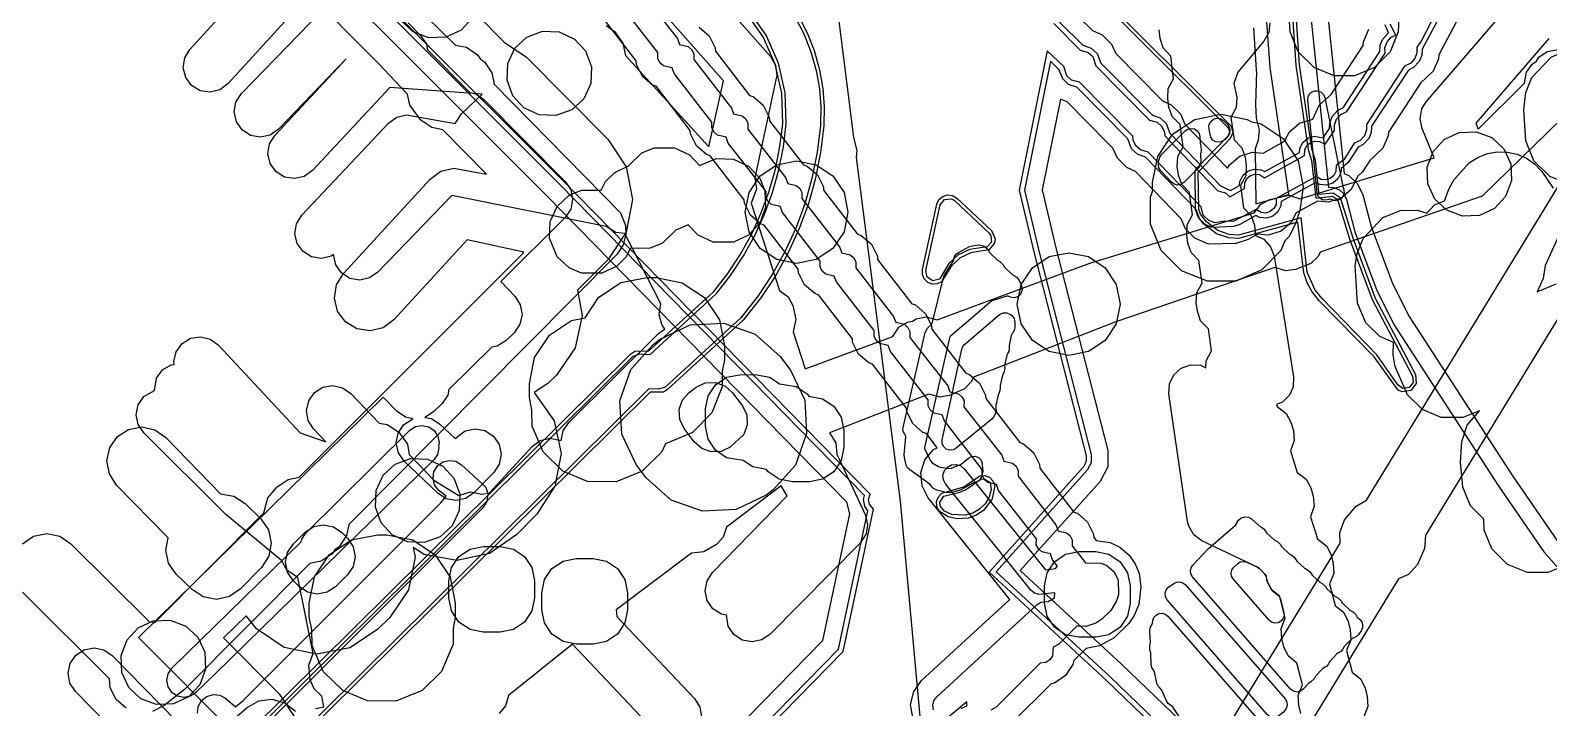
# Model space of a CAD drawing. Header units: metres. Extents: x -2677 to -840, y 169 to 1487.
# Drawn here: x -1812.1 to -1723.5, y 1175.4 to 1214.9 of the extents above; entities that cross this region are included whole.
import ezdxf

# ---------------------------------------------------------------- set-up
doc = ezdxf.new("R2010")
doc.units = ezdxf.units.M
for name, color, linetype in [('AI_GREENING_ALLOWED_ZONE', 4, 'Continuous'), ('AI_GREENING_EXCLUSIONS', 1, 'Continuous'), ('AI_GREENING_LAWN', 82, 'Continuous')]:
    doc.layers.add(name, color=color, linetype=linetype)

msp = doc.modelspace()

# ---------------------------------------------------------------- linework, layer by layer
at = {"layer": 'AI_GREENING_ALLOWED_ZONE'}
msp.add_lwpolyline([(-1741.661, 1183.772), (-1741.492, 1183.878), (-1741.295, 1183.909), (-1741.102, 1183.861), (-1740.496, 1183.574), (-1740.347, 1183.466), (-1740.088, 1183.194), (-1739.994, 1183.053), (-1739.952, 1182.888), (-1739.949, 1182.842), (-1739.925, 1182.754), (-1739.716, 1182.317), (-1739.65, 1182.233), (-1739.314, 1181.957), (-1739.209, 1181.839), (-1739.147, 1181.695), (-1738.95, 1180.925), (-1738.938, 1180.735), (-1738.999, 1180.555), (-1739.122, 1180.41), (-1739.29, 1180.322), (-1739.479, 1180.303), (-1739.661, 1180.355), (-1739.811, 1180.472), (-1741.906, 1182.879), (-1742.001, 1183.043), (-1742.028, 1183.23), (-1741.983, 1183.415), (-1741.874, 1183.569), (-1741.661, 1183.772)], close=True, dxfattribs=at)
at = {"layer": 'AI_GREENING_EXCLUSIONS'}
for points in [[(-1707.729, 1244.395), (-1727.422, 1251.944), (-1731.099, 1248.45), (-1732.128, 1247.313), (-1732.929, 1246.106), (-1733.541, 1244.793), (-1733.973, 1243.322), (-1734.606, 1240.363), (-1734.756, 1239.236), (-1735.002, 1238.509), (-1736.757, 1230.308), (-1737.068, 1228.512), (-1737.233, 1226.739), (-1737.259, 1224.959), (-1737.142, 1223.14), (-1735.422, 1206.555), (-1735.157, 1206.442), (-1734.641, 1205.951), (-1734.33, 1205.309), (-1733.846, 1203.467), (-1732.613, 1200.141), (-1731.645, 1198.204), (-1725.602, 1188.899), (-1722.981, 1185.086)], [(-1786.57, 1156.239), (-1764.659, 1178.64), (-1762.892, 1186.958), (-1763.127, 1187.244), (-1763.179, 1187.512), (-1763.085, 1187.837), (-1781.037, 1206.169), (-1802.113, 1227.264), (-1803.558, 1225.88), (-1803.826, 1225.825), (-1804.094, 1225.877), (-1804.322, 1226.028), (-1804.475, 1226.254), (-1804.529, 1226.522), (-1804.477, 1226.79), (-1803.102, 1228.254), (-1814.254, 1239.42)], [(-1786.705, 1156.53), (-1764.935, 1178.788), (-1763.223, 1186.854), (-1763.405, 1187.131), (-1763.479, 1187.514), (-1763.429, 1187.758), (-1781.25, 1205.958), (-1802.112, 1226.838), (-1803.119, 1225.821), (-1803.442, 1225.603), (-1803.824, 1225.525), (-1804.208, 1225.599), (-1804.533, 1225.814), (-1804.751, 1226.138), (-1804.829, 1226.52), (-1804.755, 1226.903), (-1804.54, 1227.229), (-1803.525, 1228.253), (-1813.943, 1238.684)], [(-1767.753, 1238.063), (-1764.062, 1208.657), (-1763.879, 1207.902), (-1763.908, 1207.497), (-1761.349, 1187.428), (-1760.162, 1174.416)], [(-1787.223, 1157.429), (-1765.853, 1179.279), (-1764.286, 1186.685), (-1764.45, 1187.369), (-1781.962, 1205.255), (-1802.109, 1225.42), (-1802.408, 1225.118), (-1803.055, 1224.681), (-1803.82, 1224.525), (-1804.586, 1224.674), (-1805.237, 1225.104), (-1805.673, 1225.751), (-1805.829, 1226.515), (-1805.681, 1227.281), (-1805.25, 1227.932), (-1804.936, 1228.25), (-1812.937, 1236.261)], [(-1812.562, 1184.939), (-1811.914, 1185.373), (-1811.149, 1185.526), (-1810.383, 1185.374), (-1809.734, 1184.941), (-1805.174, 1180.39), (-1804.836, 1180.342), (-1798.474, 1186.746), (-1798.234, 1187.624), (-1797.708, 1188.25), (-1797.062, 1188.685), (-1796.418, 1188.816), (-1783.346, 1201.907), (-1783.305, 1201.968), (-1786.603, 1202.675), (-1790.886, 1198.009), (-1791.515, 1197.548), (-1792.273, 1197.363), (-1793.045, 1197.482), (-1793.711, 1197.888), (-1794.172, 1198.518), (-1794.357, 1199.276), (-1794.238, 1200.047), (-1793.833, 1200.714), (-1788.777, 1206.222), (-1788.147, 1206.683), (-1787.389, 1206.868), (-1785.478, 1206.525), (-1788.033, 1209.108), (-1788.674, 1209.24), (-1789.32, 1209.677), (-1789.958, 1210.538), (-1790.083, 1211.183), (-1791.806, 1212.996), (-1804.905, 1226.176)], [(-1739.059, 1224.914), (-1738.255, 1212.869), (-1737.526, 1207.965), (-1737.328, 1207.311), (-1737.086, 1205.123), (-1736.117, 1205.223), (-1735.824, 1205.03), (-1735.121, 1202.739), (-1733.793, 1199.199), (-1731.449, 1194.722), (-1731.41, 1194.354), (-1731.635, 1194.061), (-1732.001, 1194.002), (-1732.306, 1194.21), (-1733.523, 1195.971), (-1736.717, 1199.248), (-1736.717, 1199.248), (-1737.113, 1199.737), (-1737.595, 1200.796), (-1737.947, 1203.966), (-1741.587, 1202.959), (-1742.149, 1203.001), (-1742.805, 1203.227), (-1743.471, 1203.726), (-1743.808, 1204.178), (-1743.908, 1204.46), (-1743.941, 1206.624), (-1742.068, 1208.609), (-1741.899, 1208.942), (-1742, 1209.297), (-1758.189, 1225.469)], [(-1738.859, 1224.919), (-1738.056, 1212.891), (-1737.331, 1208.011), (-1737.129, 1207.333), (-1736.91, 1205.349), (-1736.072, 1205.418), (-1735.662, 1205.148), (-1734.932, 1202.807), (-1733.61, 1199.281), (-1731.272, 1194.815), (-1731.218, 1194.3), (-1731.533, 1193.889), (-1732.044, 1193.807), (-1732.286, 1193.912), (-1733.674, 1195.841), (-1736.86, 1199.108), (-1736.86, 1199.108), (-1737.287, 1199.637), (-1737.586, 1200.177), (-1737.792, 1200.759), (-1738.124, 1203.711), (-1741.602, 1202.759), (-1742.164, 1202.802), (-1742.875, 1203.04), (-1743.631, 1203.607), (-1743.968, 1204.058), (-1744.108, 1204.453), (-1744.128, 1206.697), (-1743.977, 1206.932), (-1742.222, 1208.737), (-1742.101, 1208.961), (-1742.167, 1209.181), (-1758.127, 1225.119)], [(-1738.139, 1223.056), (-1736.345, 1205.76), (-1736.035, 1205.746), (-1735.707, 1205.607), (-1735.449, 1205.361), (-1735.293, 1205.04), (-1734.806, 1203.153), (-1733.549, 1199.79), (-1732.531, 1197.74), (-1726.435, 1188.345), (-1723.771, 1184.47), (-1712.683, 1171.918)], [(-1740.711, 1215.058), (-1740.558, 1212.604), (-1740.563, 1212.56), (-1740.554, 1212.512), (-1740.609, 1210.579), (-1740.562, 1209.794), (-1740.395, 1209.095), (-1740.452, 1208.509), (-1740.616, 1208.002), (-1740.575, 1204.785), (-1738.719, 1205.31), (-1738.651, 1205.329), (-1739.75, 1212.743), (-1740.44, 1222.377)], [(-1795.798, 1217.04), (-1800.571, 1211.787), (-1801.041, 1211.439), (-1801.609, 1211.298), (-1802.188, 1211.385), (-1802.69, 1211.686), (-1803.038, 1212.157), (-1803.179, 1212.724), (-1803.093, 1213.303), (-1802.791, 1213.805), (-1797.763, 1219.339)], [(-1773.843, 1218.991), (-1768.9, 1213.381), (-1768.607, 1212.874), (-1768.529, 1212.294), (-1769.827, 1206.304), (-1769.727, 1205.646), (-1770.034, 1204.822), (-1768.378, 1199.732), (-1767.885, 1199.361), (-1767.599, 1198.85), (-1767.423, 1198.022), (-1767.589, 1197.307), (-1766.885, 1195.143), (-1761.773, 1197.046), (-1761.418, 1197.573), (-1760.92, 1197.881), (-1760.618, 1197.929), (-1760.399, 1198.074), (-1759.824, 1198.184), (-1759.174, 1198.014), (-1750.274, 1201.325), (-1740.673, 1204.263), (-1740.287, 1204.767), (-1739.772, 1205.044), (-1738.66, 1205.283), (-1738.021, 1205.074), (-1730.184, 1207.471), (-1730.88, 1209.175), (-1731, 1209.748), (-1730.892, 1210.323), (-1730.636, 1210.743), (-1725.757, 1216.399)], [(-1729.239, 1217.58), (-1730.939, 1214.276), (-1731.187, 1213.926), (-1731.179, 1213.611), (-1731.305, 1213.261), (-1731.547, 1212.992), (-1731.903, 1212.828), (-1734.128, 1209.422), (-1734.12, 1209.108), (-1734.246, 1208.757), (-1734.488, 1208.489), (-1734.845, 1208.325), (-1735.454, 1207.357), (-1735.904, 1207.016), (-1735.906, 1206.678), (-1736.032, 1206.435), (-1736.241, 1206.259), (-1736.501, 1206.176), (-1736.773, 1206.2), (-1737.06, 1206.378), (-1739.404, 1205.086), (-1739.406, 1204.748), (-1739.532, 1204.505), (-1739.741, 1204.329), (-1740.001, 1204.246), (-1740.273, 1204.27), (-1740.561, 1204.449), (-1741.913, 1203.761), (-1742.422, 1203.776), (-1742.983, 1203.679), (-1743.333, 1203.804), (-1743.655, 1204.127), (-1743.78, 1204.607), (-1746.865, 1207.803), (-1747.314, 1207.928), (-1747.582, 1208.171), (-1747.741, 1208.503), (-1747.761, 1208.731), (-1750.878, 1211.883), (-1751.339, 1212.008), (-1751.608, 1212.251), (-1751.787, 1212.794), (-1752.756, 1213.716), (-1754.388, 1205.583), (-1753.539, 1201.976), (-1750.489, 1190.073), (-1750.488, 1189.734), (-1750.646, 1189.435), (-1756.152, 1183.285), (-1749.322, 1176.962), (-1743.436, 1171.308)], [(-1795.461, 1175.315), (-1794.966, 1175.409), (-1795.092, 1176.031), (-1795.539, 1176.457), (-1795.765, 1176.997), (-1795.844, 1177.84), (-1795.597, 1178.531), (-1796.493, 1182.965), (-1797.119, 1183.371), (-1797.444, 1183.951), (-1800.693, 1186.653), (-1805.48, 1191.407), (-1805.807, 1191.892), (-1805.923, 1192.466), (-1805.811, 1193.04), (-1805.488, 1193.528), (-1804.85, 1193.886), (-1804.732, 1194.614), (-1804.384, 1195.084), (-1803.882, 1195.385), (-1803.702, 1195.412), (-1803.729, 1195.579), (-1803.594, 1196.149), (-1803.252, 1196.624), (-1802.754, 1196.931), (-1802.176, 1197.024), (-1801.607, 1196.89), (-1801.132, 1196.547), (-1796.352, 1191.41), (-1794.857, 1190.894), (-1795.569, 1191.641), (-1795.883, 1192.135), (-1795.984, 1192.711), (-1795.856, 1193.283), (-1795.52, 1193.761), (-1795.026, 1194.075), (-1794.449, 1194.176), (-1793.878, 1194.049), (-1793.399, 1193.712), (-1791.742, 1191.976), (-1791.272, 1191.892), (-1790.603, 1191.451), (-1790.098, 1190.756), (-1790.003, 1190.154), (-1788.561, 1188.643), (-1787.098, 1187.761), (-1786.412, 1187.959), (-1785.76, 1187.828), (-1785.313, 1187.905), (-1782.82, 1190.621), (-1782.347, 1190.967), (-1781.779, 1191.106), (-1781.115, 1190.965), (-1781, 1191.534), (-1780.672, 1192.019), (-1775.423, 1197.223), (-1775.072, 1197.465), (-1775.251, 1197.736), (-1775.412, 1198.299), (-1775.306, 1198.951), (-1777.413, 1203.05), (-1777.928, 1203.114), (-1778.49, 1203.47), (-1787.514, 1205.275), (-1791.828, 1200.791), (-1792.309, 1200.456), (-1792.88, 1200.331), (-1793.457, 1200.434), (-1793.949, 1200.749), (-1794.284, 1201.23), (-1794.406, 1201.82), (-1794.546, 1201.72), (-1795.117, 1201.588), (-1795.694, 1201.685), (-1796.19, 1201.995), (-1796.53, 1202.471), (-1796.662, 1203.041), (-1796.566, 1203.619), (-1796.256, 1204.115), (-1791.192, 1209.5), (-1790.716, 1209.84), (-1790.146, 1209.972), (-1787.313, 1209.472), (-1786.95, 1210.047), (-1785.742, 1211.183), (-1791.12, 1211.581), (-1795.642, 1206.732), (-1796.117, 1206.39), (-1796.687, 1206.256), (-1797.264, 1206.35), (-1797.762, 1206.658), (-1798.104, 1207.133), (-1798.238, 1207.703), (-1798.144, 1208.281), (-1797.836, 1208.778), (-1793.672, 1213.243), (-1797.626, 1209.137), (-1798.106, 1208.803), (-1798.678, 1208.678), (-1799.254, 1208.781), (-1799.747, 1209.097), (-1800.081, 1209.578), (-1800.206, 1210.149), (-1800.103, 1210.725), (-1799.787, 1211.218), (-1794.467, 1216.721)], [(-1778.489, 1215.2), (-1778.018, 1214.853), (-1777.516, 1214.172), (-1777.372, 1213.452), (-1772.501, 1208.113), (-1771.654, 1211.968), (-1776.094, 1217.007)], [(-1776.545, 1217.264), (-1774.342, 1214.432), (-1774.212, 1214.088), (-1773.716, 1213.972), (-1773.51, 1213.793), (-1773.387, 1213.549), (-1773.39, 1213.208), (-1771.187, 1210.376), (-1771.058, 1210.032), (-1770.561, 1209.917), (-1770.355, 1209.738), (-1770.232, 1209.494), (-1770.235, 1209.153), (-1768.032, 1206.321), (-1767.903, 1205.977), (-1767.406, 1205.861), (-1767.2, 1205.682), (-1767.077, 1205.438), (-1767.08, 1205.097), (-1764.877, 1202.265), (-1764.748, 1201.921), (-1764.251, 1201.806), (-1764.045, 1201.627), (-1763.922, 1201.383), (-1763.925, 1201.042), (-1761.722, 1198.21), (-1761.593, 1197.866), (-1761.096, 1197.75), (-1760.89, 1197.571), (-1760.767, 1197.327), (-1760.771, 1196.986), (-1758.567, 1194.154), (-1758.438, 1193.81), (-1757.941, 1193.694), (-1757.735, 1193.516), (-1757.613, 1193.272), (-1757.616, 1192.931), (-1755.412, 1190.099), (-1755.283, 1189.755), (-1754.787, 1189.639), (-1754.58, 1189.46), (-1754.458, 1189.216), (-1754.461, 1188.875), (-1752.257, 1186.043), (-1752.128, 1185.699), (-1751.632, 1185.583), (-1751.425, 1185.405), (-1751.303, 1185.16), (-1751.306, 1184.82), (-1750.533, 1183.827), (-1749.606, 1183.811), (-1749.276, 1183.672), (-1748.857, 1183.294), (-1748.625, 1182.803), (-1748.608, 1181.964), (-1748.719, 1181.596), (-1749.042, 1181.045), (-1749.566, 1180.523), (-1749.927, 1180.299), (-1750.502, 1180.107), (-1751.027, 1180.126), (-1752.081, 1179.064), (-1752.406, 1178.891), (-1752.457, 1178.384), (-1752.608, 1178.157), (-1752.835, 1178.004), (-1753.173, 1177.964), (-1755.731, 1175.386), (-1756.056, 1175.214)], [(-1728.996, 1217.363), (-1730.885, 1213.813), (-1730.905, 1213.454), (-1731.056, 1213.093), (-1731.38, 1212.744), (-1731.679, 1212.598), (-1733.826, 1209.31), (-1733.846, 1208.951), (-1733.997, 1208.59), (-1734.321, 1208.24), (-1734.62, 1208.095), (-1735.203, 1207.193), (-1735.597, 1206.842), (-1735.618, 1206.594), (-1735.797, 1206.248), (-1736.096, 1205.996), (-1736.468, 1205.878), (-1736.856, 1205.912), (-1737.078, 1206.026), (-1739.097, 1204.913), (-1739.118, 1204.664), (-1739.297, 1204.318), (-1739.596, 1204.066), (-1739.968, 1203.948), (-1740.356, 1203.982), (-1740.578, 1204.096), (-1741.517, 1203.58), (-1741.877, 1203.464), (-1743.139, 1203.405), (-1743.5, 1203.556), (-1743.85, 1203.879), (-1744.074, 1204.453), (-1747.027, 1207.51), (-1747.481, 1207.679), (-1747.831, 1208.003), (-1748.055, 1208.577), (-1751.036, 1211.589), (-1751.507, 1211.76), (-1751.856, 1212.083), (-1752.081, 1212.634), (-1752.568, 1213.112), (-1754.08, 1205.585), (-1753.248, 1202.049), (-1750.198, 1190.146), (-1750.197, 1189.662), (-1750.423, 1189.234), (-1755.732, 1183.305), (-1749.114, 1177.178), (-1743.228, 1171.524)], [(-1728.24, 1216.641), (-1729.905, 1213.477), (-1729.925, 1213.256), (-1730.227, 1212.534), (-1730.983, 1211.826), (-1732.846, 1208.973), (-1732.866, 1208.753), (-1733.168, 1208.031), (-1733.924, 1207.323), (-1734.365, 1206.646), (-1734.652, 1206.381), (-1735.016, 1205.624), (-1735.613, 1205.121), (-1736.357, 1204.885), (-1736.98, 1204.938), (-1738.228, 1204.25), (-1738.516, 1203.694), (-1739.113, 1203.191), (-1739.857, 1202.955), (-1740.482, 1203.008), (-1741.035, 1202.704), (-1741.754, 1202.471), (-1743.337, 1202.424), (-1744.139, 1202.78), (-1744.679, 1203.32), (-1744.948, 1203.915), (-1747.606, 1206.669), (-1748.12, 1206.904), (-1748.66, 1207.444), (-1748.929, 1208.039), (-1749.253, 1208.375), (-1751.599, 1210.735), (-1751.983, 1210.896), (-1753.051, 1205.593), (-1752.278, 1202.294), (-1749.228, 1190.39), (-1749.226, 1189.423), (-1749.678, 1188.567), (-1754.331, 1183.371), (-1748.421, 1177.899), (-1742.536, 1172.245)], [(-1811.328, 1162.07), (-1777.067, 1196.03), (-1776.819, 1196.188), (-1776.002, 1196.196), (-1772.209, 1199.675), (-1771.397, 1200.722), (-1770.654, 1201.85), (-1770.003, 1203.029), (-1769.445, 1204.253), (-1768.982, 1205.516), (-1768.618, 1206.813), (-1768.355, 1208.138), (-1768.197, 1209.462), (-1768.245, 1211.237), (-1768.628, 1212.934), (-1769.333, 1214.526), (-1770.35, 1215.973)], [(-1811.187, 1161.928), (-1776.926, 1195.888), (-1776.542, 1196.031), (-1775.929, 1195.991), (-1772.062, 1199.539), (-1771.234, 1200.606), (-1770.483, 1201.747), (-1769.824, 1202.939), (-1769.259, 1204.177), (-1768.792, 1205.454), (-1768.424, 1206.766), (-1768.157, 1208.106), (-1767.997, 1209.452), (-1768.045, 1211.261), (-1768.438, 1212.997), (-1769.158, 1214.625), (-1770.196, 1216.101)], [(-1767.272, 1215.761), (-1766.767, 1214.77), (-1766.363, 1213.737), (-1766.047, 1212.603), (-1765.857, 1211.507), (-1765.777, 1210.462), (-1765.799, 1209.338), (-1765.981, 1207.783), (-1766.294, 1206.214), (-1766.697, 1204.783), (-1767.226, 1203.338), (-1767.89, 1201.889), (-1768.64, 1200.543), (-1769.464, 1199.3), (-1770.496, 1197.99), (-1774.915, 1193.936), (-1775.156, 1193.792), (-1775.924, 1193.786), (-1809.64, 1160.364)], [(-1789.032, 1215.738), (-1787.3, 1214.057), (-1786.655, 1213.926), (-1786.007, 1213.49), (-1785.838, 1213.235), (-1785.6, 1213.076), (-1785.168, 1212.426), (-1785.038, 1211.769), (-1777.667, 1204.253), (-1777.379, 1203.527), (-1777.354, 1202.988), (-1777.503, 1202.39), (-1777.85, 1201.839), (-1793.519, 1186.059), (-1793.644, 1185.412), (-1794.074, 1184.761), (-1794.327, 1184.59), (-1794.485, 1184.35), (-1795.13, 1183.912), (-1795.787, 1183.776), (-1803.1, 1176.434), (-1804.286, 1175.501), (-1804.982, 1175.147)], [(-1785.97, 1215.762), (-1784.447, 1214.227), (-1783.152, 1213.347), (-1778.406, 1208.56), (-1777.332, 1206.942), (-1776.956, 1205.037), (-1777.334, 1203.132), (-1778.409, 1201.515), (-1780.171, 1199.742), (-1779.908, 1198.257), (-1780.314, 1196.374), (-1781.402, 1194.784), (-1781.901, 1194.294), (-1782.703, 1193.77), (-1781.534, 1192.119), (-1781.129, 1190.211), (-1781.486, 1188.293), (-1782.55, 1186.657), (-1783.708, 1185.47), (-1785.309, 1184.37), (-1787.209, 1183.963), (-1789.121, 1184.31), (-1789.754, 1184.717), (-1789.645, 1184.15), (-1790.039, 1182.24), (-1791.132, 1180.627), (-1791.836, 1179.932), (-1793.465, 1178.858), (-1795.377, 1178.49), (-1797.288, 1178.881), (-1798.904, 1179.974), (-1799.517, 1180.723), (-1800.826, 1179.437), (-1797.59, 1176.176), (-1796.513, 1174.55)], [(-1760.61, 1174.786), (-1760.731, 1175.557), (-1760.548, 1176.316), (-1760.089, 1176.947), (-1754.949, 1181.69), (-1759.705, 1187.619), (-1760.065, 1188.312), (-1760.133, 1189.089), (-1759.898, 1189.833), (-1759.396, 1190.431), (-1759.179, 1190.544), (-1759.806, 1191.369), (-1760.02, 1191.44), (-1760.61, 1191.951), (-1760.96, 1192.648), (-1760.974, 1192.851), (-1762.961, 1195.425), (-1763.175, 1195.496), (-1763.765, 1196.006), (-1764.115, 1196.704), (-1764.129, 1196.906), (-1766.116, 1199.48), (-1766.33, 1199.551), (-1766.92, 1200.062), (-1767.269, 1200.759), (-1767.284, 1200.962), (-1769.271, 1203.536), (-1769.485, 1203.607), (-1770.075, 1204.117), (-1770.424, 1204.815), (-1770.439, 1205.017), (-1772.426, 1207.591), (-1772.639, 1207.662), (-1773.23, 1208.173), (-1773.579, 1208.871), (-1773.594, 1209.073), (-1775.581, 1211.647), (-1775.794, 1211.718), (-1776.385, 1212.229), (-1776.734, 1212.926), (-1776.749, 1213.129), (-1778.736, 1215.702)], [(-1759.39, 1175.235), (-1759.432, 1175.505), (-1759.368, 1175.77), (-1759.207, 1175.991), (-1753.371, 1181.378), (-1753.138, 1181.52), (-1752.711, 1181.563), (-1752.343, 1181.783), (-1752.312, 1182.075), (-1753.243, 1181.969), (-1753.503, 1182.051), (-1753.712, 1182.226), (-1758.691, 1188.433), (-1758.817, 1188.675), (-1758.841, 1188.947), (-1758.758, 1189.208), (-1758.583, 1189.417), (-1758.34, 1189.543), (-1758.068, 1189.567), (-1757.808, 1189.484), (-1757.599, 1189.309), (-1752.868, 1183.412), (-1752.283, 1183.492), (-1752.158, 1183.635), (-1752.441, 1183.999), (-1752.571, 1184.344), (-1753.067, 1184.459), (-1753.274, 1184.638), (-1753.396, 1184.882), (-1753.393, 1185.223), (-1755.596, 1188.055), (-1755.726, 1188.399), (-1756.222, 1188.515), (-1756.429, 1188.693), (-1756.551, 1188.938), (-1756.548, 1189.278), (-1758.751, 1192.111), (-1758.881, 1192.455), (-1759.377, 1192.57), (-1759.584, 1192.749), (-1759.706, 1192.993), (-1759.703, 1193.334), (-1761.906, 1196.166), (-1762.036, 1196.51), (-1762.532, 1196.626), (-1762.739, 1196.805), (-1762.861, 1197.049), (-1762.858, 1197.39), (-1765.061, 1200.222), (-1765.191, 1200.566), (-1765.687, 1200.681), (-1765.894, 1200.86), (-1766.016, 1201.104), (-1766.013, 1201.445), (-1768.216, 1204.277), (-1768.346, 1204.621), (-1768.842, 1204.737), (-1769.049, 1204.916), (-1769.171, 1205.16), (-1769.168, 1205.501), (-1771.371, 1208.333), (-1771.501, 1208.677), (-1771.997, 1208.792), (-1772.204, 1208.971), (-1772.326, 1209.215), (-1772.323, 1209.556), (-1774.526, 1212.388), (-1774.656, 1212.732), (-1775.152, 1212.848), (-1775.358, 1213.027), (-1775.481, 1213.271), (-1775.478, 1213.612), (-1777.681, 1216.444)], [(-1750.931, 1215.708), (-1750.116, 1214.909), (-1749.556, 1214.654), (-1749.015, 1214.114), (-1748.761, 1213.554), (-1746.044, 1210.809), (-1745.53, 1210.574), (-1744.99, 1210.034), (-1744.721, 1209.439), (-1742.231, 1206.86), (-1742.124, 1207.066), (-1741.527, 1207.569), (-1740.783, 1207.805), (-1740.16, 1207.752), (-1738.912, 1208.44), (-1738.624, 1208.996), (-1738.027, 1209.499), (-1737.249, 1209.733), (-1736.892, 1210.541), (-1736.189, 1211.169), (-1734.326, 1214.023), (-1734.306, 1214.243), (-1733.99, 1214.986)], [(-1767.44, 1215.653), (-1766.946, 1214.68), (-1766.55, 1213.665), (-1766.244, 1212.568), (-1766.057, 1211.492), (-1765.977, 1210.447), (-1765.999, 1209.342), (-1766.18, 1207.807), (-1766.487, 1206.268), (-1766.89, 1204.837), (-1767.414, 1203.406), (-1768.064, 1201.986), (-1768.807, 1200.654), (-1769.63, 1199.41), (-1770.631, 1198.137), (-1775.05, 1194.084), (-1775.421, 1193.953), (-1776.001, 1193.991), (-1809.781, 1160.506)], [(-1790.052, 1215.36), (-1789.311, 1214.601), (-1788.993, 1214.113), (-1788.929, 1213.776), (-1786.452, 1211.278), (-1786.113, 1211.205), (-1785.637, 1210.882), (-1780.891, 1206.096), (-1780.569, 1205.61), (-1780.456, 1205.039), (-1780.569, 1204.467), (-1780.892, 1203.982), (-1784.637, 1200.248), (-1783.816, 1199.38), (-1783.508, 1198.891), (-1783.407, 1198.322), (-1783.529, 1197.757), (-1783.855, 1197.28), (-1784.354, 1196.789), (-1784.851, 1196.466), (-1785.171, 1196.407), (-1787.678, 1193.942), (-1787.746, 1193.616), (-1788.076, 1193.131), (-1788.574, 1192.641), (-1789.089, 1192.315), (-1788.697, 1192.244), (-1788.204, 1191.928), (-1787.32, 1191.076), (-1786.72, 1191.528), (-1786.148, 1191.649), (-1785.572, 1191.542), (-1785.082, 1191.223), (-1784.75, 1190.74), (-1784.629, 1190.168), (-1784.736, 1189.592), (-1785.055, 1189.102), (-1786.213, 1187.915), (-1786.694, 1187.584), (-1787.264, 1187.462), (-1787.837, 1187.567), (-1788.328, 1187.882), (-1790.286, 1189.768), (-1790.62, 1190.248), (-1790.745, 1190.82), (-1790.641, 1191.396), (-1790.325, 1191.889), (-1789.774, 1192.238), (-1790.209, 1192.328), (-1790.693, 1192.656), (-1791.516, 1193.49), (-1805.788, 1179.469), (-1800.075, 1173.711)], [(-1773.074, 1215.102), (-1772.484, 1214.592), (-1772.134, 1213.894), (-1772.119, 1213.692), (-1770.133, 1211.118), (-1769.919, 1211.047), (-1769.329, 1210.536), (-1768.979, 1209.839), (-1768.964, 1209.636), (-1766.978, 1207.062), (-1766.764, 1206.991), (-1766.174, 1206.481), (-1765.824, 1205.783), (-1765.809, 1205.581), (-1763.823, 1203.007), (-1763.609, 1202.936), (-1763.019, 1202.425), (-1762.669, 1201.727), (-1762.654, 1201.525), (-1760.668, 1198.951), (-1760.454, 1198.88), (-1759.864, 1198.369), (-1759.514, 1197.672), (-1759.499, 1197.469), (-1757.513, 1194.896), (-1757.299, 1194.825), (-1756.709, 1194.314), (-1756.359, 1193.616), (-1756.344, 1193.414), (-1754.358, 1190.84), (-1754.144, 1190.769), (-1753.554, 1190.258), (-1753.204, 1189.561), (-1753.189, 1189.358), (-1751.203, 1186.784), (-1750.989, 1186.713), (-1750.399, 1186.203), (-1750.049, 1185.505), (-1750.035, 1185.303), (-1749.896, 1185.125), (-1749.086, 1185.011), (-1748.522, 1184.731), (-1747.992, 1184.292), (-1747.623, 1183.77), (-1747.384, 1183.202), (-1747.303, 1182.413), (-1747.413, 1181.397), (-1747.693, 1180.737), (-1747.998, 1180.271), (-1748.849, 1179.439), (-1749.71, 1178.98), (-1750.487, 1178.825), (-1751.211, 1178.112), (-1751.255, 1177.891), (-1751.686, 1177.241), (-1752.333, 1176.805), (-1752.532, 1176.765), (-1754.861, 1174.435)], [(-1752.381, 1215.309), (-1750.828, 1213.755), (-1750.362, 1213.63), (-1750.093, 1213.387), (-1749.914, 1212.841), (-1746.785, 1209.675), (-1746.336, 1209.55), (-1746.068, 1209.307), (-1745.908, 1208.975), (-1745.889, 1208.747), (-1742.804, 1205.551), (-1742.355, 1205.426), (-1742.102, 1205.198), (-1741.236, 1205.675), (-1741.234, 1206.012), (-1741.108, 1206.255), (-1740.899, 1206.431), (-1740.639, 1206.514), (-1740.367, 1206.49), (-1740.08, 1206.312), (-1737.736, 1207.604), (-1737.734, 1207.942), (-1737.608, 1208.185), (-1737.399, 1208.361), (-1737.139, 1208.444), (-1736.867, 1208.42), (-1736.531, 1208.269), (-1735.985, 1209.07), (-1735.993, 1209.385), (-1735.867, 1209.735), (-1735.625, 1210.003), (-1735.268, 1210.167), (-1733.044, 1213.573), (-1733.052, 1213.888), (-1732.926, 1214.238), (-1732.683, 1214.507), (-1732.408, 1214.642), (-1732.741, 1215.284)], [(-1752.046, 1215.401), (-1750.672, 1214.049), (-1750.194, 1213.879), (-1749.845, 1213.555), (-1749.62, 1212.997), (-1746.623, 1209.968), (-1746.169, 1209.799), (-1745.819, 1209.475), (-1745.595, 1208.901), (-1742.642, 1205.845), (-1742.054, 1205.567), (-1741.543, 1205.848), (-1741.522, 1206.096), (-1741.343, 1206.442), (-1741.044, 1206.694), (-1740.672, 1206.812), (-1740.284, 1206.778), (-1740.062, 1206.664), (-1738.043, 1207.777), (-1738.022, 1208.026), (-1737.843, 1208.372), (-1737.544, 1208.624), (-1737.172, 1208.742), (-1736.648, 1208.638), (-1736.287, 1209.182), (-1736.267, 1209.541), (-1736.116, 1209.902), (-1735.792, 1210.252), (-1735.493, 1210.397), (-1733.346, 1213.686), (-1733.326, 1214.045), (-1733.175, 1214.406), (-1732.836, 1214.766), (-1733.037, 1215.237)], [(-1737.954, 1175.024), (-1738.078, 1175.509), (-1738.11, 1176.093), (-1737.867, 1176.699), (-1738.192, 1177.967), (-1738.697, 1178.382), (-1738.95, 1178.91), (-1739.074, 1179.394), (-1739.106, 1179.979), (-1738.863, 1180.585), (-1739.187, 1181.853), (-1739.692, 1182.268), (-1739.945, 1182.796), (-1739.966, 1183.065), (-1740.411, 1183.534), (-1743.726, 1185.106), (-1744.196, 1185.455), (-1744.497, 1185.957), (-1744.568, 1186.244), (-1744.568, 1186.244), (-1745.659, 1193.689), (-1745.629, 1194.273), (-1745.378, 1194.802), (-1744.943, 1195.194), (-1744.392, 1195.391), (-1743.807, 1195.361), (-1743.502, 1195.215), (-1743.478, 1195.621), (-1743.169, 1196.197), (-1743.349, 1197.493), (-1743.804, 1197.962), (-1743.996, 1198.515), (-1744.065, 1199.01), (-1744.031, 1199.594), (-1743.722, 1200.169), (-1743.903, 1201.466), (-1744.357, 1201.935), (-1744.55, 1202.487), (-1744.619, 1202.983), (-1744.585, 1203.567), (-1744.275, 1204.142), (-1744.456, 1205.439), (-1744.911, 1205.907), (-1745.103, 1206.46), (-1745.172, 1206.955), (-1745.138, 1207.54), (-1744.829, 1208.115), (-1745.009, 1209.411), (-1745.464, 1209.88), (-1745.656, 1210.433), (-1745.725, 1210.928), (-1745.692, 1211.513), (-1745.38, 1212.09), (-1745.54, 1213.414), (-1745.986, 1213.891), (-1746.169, 1214.447), (-1746.229, 1214.944)], [(-1739.765, 1215.353), (-1739.831, 1214.789), (-1740.112, 1214.276), (-1741.629, 1212.467), (-1741.877, 1211.805), (-1741.695, 1210.985), (-1741.729, 1210.401), (-1742.038, 1209.825), (-1741.857, 1208.529), (-1741.403, 1208.06), (-1741.21, 1207.507), (-1741.141, 1207.012), (-1741.175, 1206.428), (-1741.485, 1205.852), (-1741.304, 1204.556), (-1740.849, 1204.087), (-1740.657, 1203.534), (-1740.594, 1202.93), (-1740.117, 1202.712), (-1739.719, 1202.283), (-1739.515, 1201.735), (-1738.38, 1194.69), (-1738.401, 1194.105), (-1738.619, 1193.61), (-1739.036, 1193.199), (-1739.372, 1193.062), (-1739.336, 1192.942), (-1738.814, 1192.549), (-1738.539, 1192.032), (-1738.395, 1191.554), (-1738.338, 1190.971), (-1738.555, 1190.355), (-1738.178, 1189.102), (-1737.656, 1188.708), (-1737.381, 1188.192), (-1737.237, 1187.713), (-1737.18, 1187.131), (-1737.396, 1186.511), (-1736.994, 1185.23), (-1736.447, 1184.8), (-1736.194, 1184.273), (-1736.07, 1183.788), (-1736.038, 1183.204), (-1736.281, 1182.597), (-1735.956, 1181.33), (-1735.452, 1180.915), (-1735.199, 1180.387), (-1735.075, 1179.903), (-1735.043, 1179.318), (-1735.286, 1178.712), (-1734.961, 1177.444), (-1734.456, 1177.029), (-1734.203, 1176.501), (-1734.079, 1176.017), (-1734.047, 1175.433), (-1734.29, 1174.826)], [(-1723.485, 1214.439), (-1727.754, 1209.491), (-1727.61, 1209.153), (-1724.896, 1211.838), (-1724.789, 1212.464), (-1724.462, 1212.949), (-1724.207, 1213.118), (-1724.066, 1213.34), (-1723.588, 1213.677), (-1722.925, 1213.789)], [(-1750.097, 1161.36), (-1735.662, 1184.974), (-1735.687, 1185.595), (-1735.418, 1186.328), (-1734.731, 1187.131), (-1734.132, 1187.478), (-1718.091, 1213.718)], [(-1714.678, 1211.632), (-1730.69, 1185.438), (-1730.738, 1184.665), (-1731.154, 1183.721), (-1731.683, 1183.148), (-1732.251, 1182.885), (-1747.473, 1157.984)], [(-1722.796, 1209.695), (-1727.373, 1205.235), (-1736.829, 1201.971), (-1736.944, 1201.706), (-1737.365, 1201.299), (-1738.26, 1200.946), (-1738.84, 1200.869), (-1739.469, 1201.068), (-1748.76, 1197.89), (-1757.069, 1194.67), (-1757.173, 1194.401), (-1757.577, 1193.977), (-1758.457, 1193.589), (-1759.034, 1193.488), (-1759.671, 1193.661), (-1765.46, 1191.417), (-1765.097, 1190.824), (-1765.046, 1190.161), (-1763.359, 1186.605), (-1763.242, 1186.032), (-1763.328, 1185.519), (-1763.674, 1184.968), (-1768.928, 1179.648), (-1769.412, 1179.32), (-1769.986, 1179.202), (-1770.561, 1179.313), (-1771.049, 1179.635), (-1771.377, 1180.119), (-1771.481, 1180.767), (-1771.776, 1180.822), (-1772.266, 1181.141), (-1772.598, 1181.624), (-1772.719, 1182.196), (-1772.612, 1182.772), (-1772.293, 1183.262), (-1767.928, 1187.738), (-1768.286, 1188.313), (-1771.481, 1185.913), (-1771.673, 1185.327), (-1772.063, 1184.891), (-1772.789, 1184.456), (-1773.52, 1184.381), (-1777.92, 1181.076), (-1777.87, 1180.69), (-1773.337, 1175.895), (-1773.025, 1175.4), (-1772.927, 1174.823)], [(-1722.373, 1183.722), (-1723.538, 1183.252), (-1724.726, 1183.252), (-1725.891, 1183.722), (-1726.813, 1184.644), (-1727.266, 1185.728), (-1727.283, 1186.364), (-1728.053, 1187.156), (-1728.506, 1188.24), (-1728.639, 1189.693), (-1728.571, 1190.915), (-1728.26, 1191.862), (-1727.54, 1192.689), (-1728.506, 1192.302), (-1729.771, 1192.317), (-1730.855, 1192.77), (-1730.855, 1192.77), (-1731.729, 1193.624), (-1732.449, 1195.282), (-1732.572, 1195.966), (-1732.55, 1196.679), (-1733.345, 1197.028), (-1734.155, 1197.838), (-1734.653, 1198.989), (-1734.785, 1201.16), (-1734.668, 1201.887), (-1734.329, 1202.762), (-1733.169, 1203.984), (-1732.139, 1204.391), (-1731.145, 1204.418), (-1730.612, 1204.249), (-1730.166, 1204.719), (-1729.576, 1204.961), (-1729.307, 1205.679), (-1729.005, 1206.198), (-1728.106, 1207.19), (-1727.626, 1207.497), (-1727.061, 1207.719), (-1726.501, 1207.819), (-1725.894, 1207.807), (-1725.338, 1207.685), (-1724.782, 1207.442), (-1724.315, 1207.117), (-1723.894, 1206.68), (-1723.223, 1205.705)], [(-1722.898, 1202.941), (-1723.692, 1201.192), (-1723.82, 1200.423), (-1724.162, 1199.641), (-1723.053, 1200.112)], [(-1802.34, 1175.045), (-1802.3, 1175.433), (-1802.115, 1175.776), (-1801.812, 1176.023), (-1801.438, 1176.135), (-1801.05, 1176.095), (-1800.707, 1175.91), (-1800.138, 1175.408), (-1799.69, 1175.786), (-1788.156, 1187.332), (-1787.84, 1187.72), (-1788.275, 1188.065), (-1788.508, 1188.378), (-1788.604, 1188.756), (-1788.604, 1188.756), (-1788.547, 1189.142), (-1788.348, 1189.478), (-1788.035, 1189.711), (-1787.656, 1189.806), (-1787.27, 1189.75), (-1786.935, 1189.55), (-1785.525, 1188.232), (-1785.403, 1187.824), (-1785.462, 1187.401), (-1785.692, 1187.042), (-1799.022, 1173.696)], [(-1806.502, 1175.329), (-1807.095, 1175.836), (-1807.449, 1176.532), (-1807.489, 1177.049), (-1812.56, 1182.11)], [(-1804.224, 1170.943), (-1809.476, 1176.311), (-1809.795, 1176.801), (-1809.903, 1177.376), (-1809.782, 1177.949), (-1809.452, 1178.432), (-1808.961, 1178.751), (-1808.386, 1178.859), (-1807.813, 1178.738), (-1807.33, 1178.407), (-1802.648, 1173.616)], [(-1775.517, 1173.834), (-1780.469, 1179.072), (-1784.198, 1176.069), (-1784.37, 1175.476), (-1784.746, 1175.027)], [(-1800.456, 1174.501), (-1799.453, 1175.369), (-1798.775, 1175.755), (-1798.001, 1175.852), (-1798.001, 1175.852), (-1797.248, 1175.645), (-1796.632, 1175.166)], [(-1757.782, 1175.308), (-1757.457, 1175.48), (-1757.458, 1175.701), (-1758.491, 1174.82)]]:
    msp.add_lwpolyline(points, dxfattribs=at)
for points in [[(-1732.393, 1217.805), (-1732.238, 1217.086), (-1732.199, 1216.369), (-1732.276, 1214.824), (-1732.746, 1213.659), (-1733.668, 1212.737), (-1734.833, 1212.267), (-1736.021, 1212.267), (-1737.186, 1212.737), (-1738.108, 1213.659), (-1738.578, 1214.824), (-1738.706, 1216.643), (-1738.576, 1217.641), (-1738.237, 1218.516), (-1737.077, 1219.738), (-1736.047, 1220.145), (-1735.053, 1220.172), (-1734.003, 1219.82), (-1732.779, 1218.661), (-1732.393, 1217.805)], [(-1785.982, 1216.549), (-1786.323, 1215.632), (-1786.97, 1214.933), (-1787.852, 1214.524), (-1788.838, 1214.485), (-1789.755, 1214.826), (-1790.454, 1215.473), (-1790.863, 1216.355), (-1790.902, 1217.341), (-1790.561, 1218.258), (-1789.914, 1218.957), (-1789.032, 1219.366), (-1788.046, 1219.405), (-1787.129, 1219.064), (-1786.43, 1218.417), (-1786.021, 1217.535), (-1785.982, 1216.549)], [(-1779.402, 1211.807), (-1779.811, 1210.925), (-1780.51, 1210.278), (-1781.427, 1209.937), (-1782.413, 1209.976), (-1783.295, 1210.385), (-1783.942, 1211.084), (-1784.283, 1212.001), (-1784.244, 1212.987), (-1783.835, 1213.869), (-1783.136, 1214.516), (-1782.219, 1214.857), (-1781.233, 1214.818), (-1780.351, 1214.409), (-1779.704, 1213.71), (-1779.363, 1212.793), (-1779.402, 1211.807)], [(-1718.638, 1211.442), (-1718.483, 1210.723), (-1718.444, 1210.006), (-1718.521, 1208.461), (-1718.991, 1207.296), (-1719.913, 1206.374), (-1721.078, 1205.904), (-1722.266, 1205.904), (-1723.431, 1206.374), (-1724.353, 1207.296), (-1724.823, 1208.461), (-1724.951, 1210.28), (-1724.821, 1211.278), (-1724.482, 1212.153), (-1723.322, 1213.375), (-1722.292, 1213.782), (-1721.298, 1213.809), (-1720.248, 1213.457), (-1719.024, 1212.298), (-1718.638, 1211.442)], [(-1740.884, 1209.583), (-1740.281, 1209.464), (-1738.984, 1208.596), (-1738.116, 1207.299), (-1737.812, 1205.768), (-1738.019, 1204.397), (-1738.245, 1203.672), (-1738.638, 1202.882), (-1738.887, 1202.615), (-1739.116, 1202.066), (-1740.239, 1200.922), (-1741.748, 1200.275), (-1743.409, 1200.259), (-1744.931, 1200.879), (-1746.118, 1202.066), (-1746.738, 1203.588), (-1746.738, 1205.172), (-1746.614, 1205.508), (-1746.614, 1206.021), (-1746.31, 1207.552), (-1745.442, 1208.849), (-1744.145, 1209.717), (-1742.614, 1210.021), (-1741.083, 1209.717), (-1740.884, 1209.583)], [(-1725.664, 1206.137), (-1726.005, 1205.22), (-1726.652, 1204.521), (-1727.534, 1204.112), (-1728.52, 1204.073), (-1729.437, 1204.414), (-1730.136, 1205.061), (-1730.545, 1205.943), (-1730.584, 1206.929), (-1730.243, 1207.846), (-1729.596, 1208.545), (-1728.714, 1208.954), (-1727.728, 1208.993), (-1726.811, 1208.652), (-1726.112, 1208.005), (-1725.703, 1207.123), (-1725.664, 1206.137)], [(-1776.419, 1207.756), (-1775.696, 1208.058), (-1774.516, 1208.058), (-1773.634, 1207.649), (-1773.042, 1207.032), (-1772.053, 1207.422), (-1771.067, 1207.383), (-1770.185, 1206.974), (-1769.538, 1206.275), (-1769.236, 1205.552), (-1769.197, 1204.566), (-1769.538, 1203.649), (-1770.185, 1202.95), (-1771.067, 1202.541), (-1772.247, 1202.541), (-1773.129, 1202.95), (-1773.721, 1203.567), (-1774.438, 1203.248), (-1775.213, 1202.488), (-1775.936, 1202.186), (-1777.09, 1202.181), (-1777.334, 1201.694), (-1777.874, 1201.154), (-1778.756, 1200.745), (-1779.936, 1200.745), (-1780.659, 1201.047), (-1781.358, 1201.694), (-1781.806, 1202.77), (-1781.767, 1203.756), (-1781.358, 1204.638), (-1780.659, 1205.285), (-1779.936, 1205.587), (-1778.782, 1205.592), (-1778.538, 1206.079), (-1777.998, 1206.619), (-1777.194, 1206.996), (-1776.419, 1207.756)], [(-1768.535, 1207.069), (-1767.387, 1207.297), (-1766.239, 1207.069), (-1765.266, 1206.419), (-1764.615, 1205.445), (-1764.387, 1204.297), (-1764.615, 1203.149), (-1765.266, 1202.176), (-1766.239, 1201.526), (-1767.387, 1201.297), (-1768.535, 1201.526), (-1769.508, 1202.176), (-1770.159, 1203.149), (-1770.387, 1204.297), (-1770.159, 1205.445), (-1769.508, 1206.419), (-1768.535, 1207.069)], [(-1759.936, 1200.396), (-1760.045, 1200.658), (-1760.041, 1200.941), (-1759.197, 1204.761), (-1759.076, 1205.028), (-1758.855, 1205.221), (-1758.575, 1205.307), (-1758.284, 1205.271), (-1758.034, 1205.12), (-1756.015, 1203.219), (-1755.796, 1202.75), (-1755.831, 1202.489), (-1756.163, 1202.093), (-1757.226, 1201.92), (-1757.847, 1201.632), (-1758.349, 1201.166), (-1758.929, 1200.236), (-1759.184, 1200.112), (-1759.467, 1200.099), (-1759.732, 1200.199), (-1759.936, 1200.396)], [(-1759.002, 1204.718), (-1758.758, 1205.046), (-1758.35, 1205.082), (-1758.171, 1204.974), (-1756.152, 1203.073), (-1756.042, 1202.921), (-1756.02, 1202.552), (-1756.258, 1202.269), (-1757.281, 1202.115), (-1757.96, 1201.8), (-1758.509, 1201.291), (-1759.052, 1200.395), (-1759.436, 1200.296), (-1759.771, 1200.509), (-1759.846, 1200.898), (-1759.002, 1204.718)], [(-1753.625, 1201.052), (-1752.652, 1201.702), (-1751.503, 1201.931), (-1750.355, 1201.702), (-1749.382, 1201.052), (-1748.732, 1200.079), (-1748.503, 1198.931), (-1748.732, 1197.783), (-1749.382, 1196.809), (-1750.355, 1196.159), (-1751.503, 1195.931), (-1752.652, 1196.159), (-1753.625, 1196.809), (-1754.275, 1197.783), (-1754.503, 1198.931), (-1754.275, 1200.079), (-1753.625, 1201.052)], [(-1777.642, 1200.185), (-1776.111, 1200.489), (-1775.589, 1200.484), (-1774.058, 1200.18), (-1772.761, 1199.312), (-1771.893, 1198.015), (-1771.589, 1196.484), (-1771.589, 1195.678), (-1771.72, 1195.019), (-1771.72, 1194.094), (-1772.34, 1192.572), (-1773.463, 1191.428), (-1775.043, 1190.766), (-1775.253, 1190.302), (-1776.397, 1189.179), (-1777.919, 1188.559), (-1779.58, 1188.575), (-1781.025, 1189.179), (-1782.169, 1190.302), (-1782.816, 1191.811), (-1782.832, 1192.731), (-1782.981, 1193.481), (-1782.981, 1194.283), (-1782.677, 1195.814), (-1781.809, 1197.111), (-1780.512, 1197.979), (-1779.73, 1198.134), (-1778.939, 1199.317), (-1777.642, 1200.185)], [(-1777.593, 1191.326), (-1777.7, 1193.274), (-1777.052, 1195.119), (-1775.753, 1196.569), (-1775.347, 1196.874), (-1773.589, 1197.719), (-1771.633, 1197.825), (-1769.793, 1197.176), (-1768.346, 1195.879), (-1767.749, 1195.081), (-1766.906, 1193.321), (-1766.802, 1191.373), (-1767.451, 1189.533), (-1768.754, 1188.082), (-1769.16, 1187.778), (-1770.92, 1186.935), (-1772.868, 1186.831), (-1774.708, 1187.48), (-1776.158, 1188.781), (-1776.751, 1189.572), (-1777.593, 1191.326)], [(-1768.94, 1194.654), (-1768.379, 1194.279), (-1767.412, 1194.127), (-1766.763, 1193.693), (-1766.671, 1193.556), (-1765.867, 1193.404), (-1765.218, 1192.97), (-1764.784, 1192.321), (-1764.632, 1191.556), (-1764.632, 1190.556), (-1764.784, 1189.791), (-1765.218, 1189.142), (-1765.867, 1188.708), (-1766.632, 1188.556), (-1767.632, 1188.556), (-1768.397, 1188.708), (-1769.046, 1189.142), (-1769.138, 1189.279), (-1769.942, 1189.431), (-1770.503, 1189.806), (-1771.47, 1189.958), (-1772.119, 1190.392), (-1772.553, 1191.041), (-1772.705, 1191.806), (-1772.705, 1192.806), (-1772.553, 1193.571), (-1772.119, 1194.22), (-1771.47, 1194.654), (-1770.608, 1194.818), (-1769.705, 1194.806), (-1768.94, 1194.654)], [(-1774.235, 1192.783), (-1774.041, 1193.336), (-1773.651, 1193.77), (-1773.245, 1194.075), (-1772.717, 1194.329), (-1772.131, 1194.361), (-1771.579, 1194.166), (-1771.143, 1193.775), (-1770.55, 1192.983), (-1770.298, 1192.455), (-1770.266, 1191.871), (-1770.461, 1191.319), (-1771.258, 1190.579), (-1771.785, 1190.327), (-1772.369, 1190.295), (-1772.922, 1190.49), (-1773.357, 1190.88), (-1773.95, 1191.671), (-1774.203, 1192.198), (-1774.235, 1192.783)], [(-1804.197, 1191.148), (-1801.003, 1187.857), (-1800.229, 1187.716), (-1799.575, 1187.291), (-1798.643, 1186.384), (-1798.201, 1185.74), (-1798.039, 1184.977), (-1798.181, 1184.21), (-1798.607, 1183.555), (-1799.835, 1182.294), (-1800.479, 1181.852), (-1801.242, 1181.69), (-1802.009, 1181.832), (-1802.664, 1182.257), (-1803.595, 1183.165), (-1804.037, 1183.808), (-1804.199, 1184.571), (-1804.069, 1185.273), (-1807.067, 1188.363), (-1807.491, 1189.018), (-1807.632, 1189.785), (-1807.468, 1190.548), (-1807.025, 1191.191), (-1806.37, 1191.614), (-1805.602, 1191.755), (-1804.839, 1191.592), (-1804.197, 1191.148)], [(-1802.763, 1176.027), (-1803.147, 1175.955), (-1803.529, 1176.035), (-1803.851, 1176.255), (-1804.064, 1176.582), (-1804.136, 1176.965), (-1804.056, 1177.347), (-1803.836, 1177.669), (-1796.297, 1185.053), (-1796.267, 1185.203), (-1796.048, 1185.526), (-1789.948, 1191.559), (-1789.623, 1191.774), (-1789.239, 1191.848), (-1788.857, 1191.77), (-1788.534, 1191.551), (-1788.319, 1191.226), (-1788.245, 1190.842), (-1788.282, 1190.663), (-1788.258, 1190.538), (-1788.338, 1190.156), (-1788.558, 1189.834), (-1801.314, 1177.34), (-1802.437, 1176.241), (-1802.763, 1176.027)], [(-1787.086, 1186.872), (-1787.495, 1185.99), (-1788.194, 1185.343), (-1789.111, 1185.002), (-1790.097, 1185.041), (-1790.979, 1185.45), (-1791.626, 1186.149), (-1791.967, 1187.066), (-1791.928, 1188.052), (-1791.519, 1188.934), (-1790.82, 1189.581), (-1789.903, 1189.922), (-1788.917, 1189.883), (-1788.035, 1189.474), (-1787.388, 1188.775), (-1787.047, 1187.858), (-1787.086, 1186.872)], [(-1759.202, 1187.104), (-1759.218, 1187.399), (-1759.112, 1187.674), (-1758.901, 1187.881), (-1757.634, 1188.265), (-1756.69, 1188.904), (-1756.402, 1188.92), (-1756.132, 1188.818), (-1755.926, 1188.615), (-1755.819, 1188.346), (-1755.977, 1187.568), (-1756.463, 1186.896), (-1756.882, 1186.604), (-1757.363, 1186.428), (-1758.042, 1186.391), (-1758.533, 1186.513), (-1759.066, 1186.842), (-1759.202, 1187.104)], [(-1759.009, 1187.157), (-1759.021, 1187.368), (-1758.794, 1187.712), (-1757.861, 1187.94), (-1757.537, 1188.089), (-1756.639, 1188.711), (-1756.433, 1188.722), (-1756.093, 1188.504), (-1756.024, 1188.106), (-1756.152, 1187.664), (-1756.384, 1187.273), (-1756.707, 1186.952), (-1757.105, 1186.72), (-1757.548, 1186.596), (-1758.325, 1186.652), (-1758.746, 1186.84), (-1759.009, 1187.157)], [(-1793.591, 1183.118), (-1794.295, 1182.423), (-1794.784, 1182.101), (-1795.359, 1181.99), (-1795.932, 1182.108), (-1796.416, 1182.435), (-1796.773, 1182.796), (-1797.095, 1183.285), (-1797.206, 1183.86), (-1797.089, 1184.433), (-1796.761, 1184.918), (-1796.056, 1185.614), (-1795.566, 1185.937), (-1794.993, 1186.047), (-1794.42, 1185.93), (-1793.934, 1185.6), (-1793.577, 1185.238), (-1793.255, 1184.749), (-1793.145, 1184.175), (-1793.263, 1183.601), (-1793.591, 1183.118)], [(-1789.774, 1185.156), (-1788.477, 1184.288), (-1787.609, 1182.991), (-1787.305, 1181.46), (-1787.305, 1180.654), (-1787.436, 1179.995), (-1787.436, 1179.07), (-1788.099, 1177.484), (-1789.243, 1176.361), (-1790.765, 1175.741), (-1792.426, 1175.757), (-1793.871, 1176.361), (-1795.015, 1177.484), (-1795.662, 1178.993), (-1795.678, 1179.913), (-1795.827, 1180.663), (-1795.827, 1181.465), (-1795.523, 1182.996), (-1794.655, 1184.293), (-1793.358, 1185.161), (-1791.827, 1185.465), (-1791.305, 1185.46), (-1789.774, 1185.156)], [(-1783.264, 1180.361), (-1783.913, 1179.927), (-1784.678, 1179.775), (-1785.678, 1179.775), (-1786.443, 1179.927), (-1787.092, 1180.361), (-1787.526, 1181.01), (-1787.678, 1181.775), (-1787.678, 1182.775), (-1787.526, 1183.54), (-1787.092, 1184.189), (-1786.443, 1184.623), (-1785.678, 1184.775), (-1784.678, 1184.775), (-1783.913, 1184.623), (-1783.264, 1184.189), (-1782.83, 1183.54), (-1782.678, 1182.775), (-1782.678, 1181.775), (-1782.83, 1181.01), (-1783.264, 1180.361)], [(-1778.483, 1179.231), (-1779.248, 1179.079), (-1780.248, 1179.079), (-1781.013, 1179.231), (-1781.662, 1179.665), (-1782.096, 1180.314), (-1782.248, 1181.079), (-1782.248, 1182.079), (-1782.096, 1182.844), (-1781.662, 1183.493), (-1781.013, 1183.927), (-1780.248, 1184.079), (-1779.248, 1184.079), (-1778.483, 1183.927), (-1777.834, 1183.493), (-1777.4, 1182.844), (-1777.248, 1182.079), (-1777.248, 1181.079), (-1777.4, 1180.314), (-1777.834, 1179.665), (-1778.483, 1179.231)], [(-1749.158, 1179.627), (-1749.923, 1179.475), (-1750.923, 1179.475), (-1751.688, 1179.627), (-1752.337, 1180.061), (-1752.771, 1180.71), (-1752.923, 1181.475), (-1752.923, 1182.475), (-1752.771, 1183.24), (-1752.337, 1183.889), (-1751.688, 1184.323), (-1750.923, 1184.475), (-1749.923, 1184.475), (-1749.158, 1184.323), (-1748.509, 1183.889), (-1748.075, 1183.24), (-1747.923, 1182.475), (-1747.923, 1181.475), (-1748.075, 1180.71), (-1748.509, 1180.061), (-1749.158, 1179.627)], [(-1801.877, 1177.61), (-1802.218, 1176.693), (-1802.865, 1175.994), (-1803.747, 1175.585), (-1804.733, 1175.546), (-1805.65, 1175.887), (-1806.349, 1176.534), (-1806.758, 1177.416), (-1806.797, 1178.402), (-1806.456, 1179.319), (-1805.809, 1180.018), (-1804.927, 1180.427), (-1803.941, 1180.466), (-1803.024, 1180.125), (-1802.325, 1179.478), (-1801.916, 1178.596), (-1801.877, 1177.61)]]:
    msp.add_lwpolyline(points, close=True, dxfattribs=at)
at = {"layer": 'AI_GREENING_LAWN'}
for points in [[(-1735.526, 1205.87), (-1735.451, 1205.602), (-1735.437, 1205.402), (-1735.503, 1205.212), (-1735.638, 1205.063), (-1735.82, 1204.98), (-1736.021, 1204.975), (-1736.166, 1205.033), (-1736.167, 1205.031), (-1736.24, 1205.064), (-1736.278, 1205.054), (-1736.317, 1205.037), (-1736.5, 1204.996), (-1736.685, 1205.025), (-1736.846, 1205.119), (-1736.961, 1205.267), (-1737.014, 1205.446), (-1737.554, 1210.847), (-1737.537, 1211.035), (-1737.451, 1211.204), (-1737.309, 1211.328), (-1737.131, 1211.391), (-1736.942, 1211.384), (-1736.77, 1211.307), (-1736.638, 1211.171), (-1736.566, 1210.996), (-1735.53, 1205.888), (-1735.526, 1205.87)], [(-1742.223, 1208.731), (-1742.383, 1208.549), (-1742.54, 1208.43), (-1742.731, 1208.38), (-1742.927, 1208.408), (-1743.096, 1208.51), (-1743.212, 1208.669), (-1743.258, 1208.861), (-1743.262, 1208.956), (-1743.31, 1209.108), (-1743.318, 1209.381), (-1743.31, 1209.411), (-1743.218, 1209.598), (-1743.057, 1209.732), (-1742.855, 1209.787), (-1742.648, 1209.756), (-1742.472, 1209.642), (-1742.245, 1209.415), (-1742.14, 1209.261), (-1742.099, 1209.078), (-1742.128, 1208.893), (-1742.223, 1208.731)], [(-1743.894, 1208.895), (-1743.851, 1208.707), (-1743.837, 1208.309), (-1743.789, 1208.155), (-1743.78, 1207.888), (-1743.817, 1207.731), (-1743.8, 1207.243), (-1743.834, 1207.042), (-1743.946, 1206.871), (-1744.788, 1206.029), (-1744.955, 1205.918), (-1745.152, 1205.882), (-1745.347, 1205.926), (-1745.51, 1206.044), (-1746.138, 1206.728), (-1746.236, 1206.885), (-1746.27, 1207.067), (-1746.269, 1207.24), (-1746.186, 1207.515), (-1746.127, 1207.603), (-1746.065, 1207.68), (-1744.705, 1209.043), (-1744.545, 1209.151), (-1744.357, 1209.19), (-1744.167, 1209.156), (-1744.005, 1209.052), (-1743.894, 1208.895)], [(-1761.034, 1191.259), (-1761.043, 1191.268), (-1761.133, 1191.403), (-1761.176, 1191.56), (-1761.166, 1191.723), (-1759.891, 1197.272), (-1759.75, 1197.521), (-1759.517, 1197.745), (-1759.448, 1197.865), (-1758.821, 1200.487), (-1758.755, 1200.642), (-1758.228, 1201.456), (-1758.212, 1201.494), (-1758.209, 1201.536), (-1758.17, 1201.702), (-1758.078, 1201.846), (-1757.942, 1201.95), (-1757.299, 1202.286), (-1757.12, 1202.341), (-1756.745, 1202.381), (-1756.479, 1202.336), (-1756.436, 1202.316), (-1756.265, 1202.184), (-1756.216, 1202.089), (-1756.211, 1202.092), (-1756.11, 1201.921), (-1755.663, 1201.488), (-1755.523, 1201.411), (-1755.331, 1201.224), (-1755.25, 1201.085), (-1754.802, 1200.65), (-1754.627, 1200.554), (-1754.632, 1200.545), (-1754.54, 1200.499), (-1754.402, 1200.317), (-1754.262, 1200.004), (-1754.218, 1199.813), (-1754.252, 1199.62), (-1754.356, 1199.455), (-1754.516, 1199.343), (-1754.707, 1199.3), (-1754.899, 1199.334), (-1755.044, 1199.39), (-1755.083, 1199.398), (-1755.123, 1199.393), (-1755.916, 1199.145), (-1756.003, 1199.097), (-1758.415, 1197.028), (-1758.44, 1196.999), (-1758.455, 1196.963), (-1759.926, 1190.553), (-1759.928, 1190.512), (-1759.916, 1190.472), (-1759.557, 1189.754), (-1759.464, 1189.654), (-1759.107, 1189.439), (-1759.012, 1189.406), (-1758.479, 1189.334), (-1758.352, 1189.351), (-1757.818, 1189.573), (-1757.755, 1189.611), (-1757.357, 1189.938), (-1757.175, 1190.033), (-1756.97, 1190.047), (-1756.778, 1189.977), (-1756.629, 1189.837), (-1756.549, 1189.648), (-1756.55, 1189.547), (-1756.547, 1189.547), (-1756.536, 1189.348), (-1756.535, 1189.344), (-1756.509, 1189.17), (-1756.546, 1188.997), (-1756.622, 1188.809), (-1756.739, 1188.637), (-1756.914, 1188.527), (-1756.999, 1188.516), (-1757.105, 1188.479), (-1757.765, 1188.095), (-1757.903, 1188.04), (-1758.427, 1187.918), (-1758.665, 1187.921), (-1759.205, 1188.059), (-1759.403, 1188.162), (-1759.467, 1188.248), (-1759.474, 1188.242), (-1759.597, 1188.394), (-1760.786, 1189.243), (-1760.909, 1189.369), (-1760.981, 1189.529), (-1761.093, 1189.979), (-1761.105, 1190.151), (-1761.003, 1191.166), (-1761.008, 1191.216), (-1761.034, 1191.259)], [(-1755.54, 1198.314), (-1755.338, 1198.417), (-1755.111, 1198.422), (-1754.906, 1198.325), (-1754.831, 1198.266), (-1754.688, 1198.084), (-1754.641, 1197.857), (-1754.651, 1197.556), (-1754.685, 1197.391), (-1754.772, 1197.246), (-1754.802, 1197.212), (-1754.856, 1197.104), (-1754.984, 1196.517), (-1754.976, 1196.352), (-1755.002, 1196.164), (-1755.04, 1196.097), (-1755.034, 1196.095), (-1755.116, 1195.931), (-1755.244, 1195.344), (-1755.236, 1195.184), (-1755.294, 1194.923), (-1755.369, 1194.781), (-1755.504, 1194.171), (-1755.495, 1194.011), (-1755.554, 1193.749), (-1755.629, 1193.608), (-1755.76, 1193.021), (-1755.757, 1192.901), (-1755.753, 1192.886), (-1755.738, 1192.693), (-1755.797, 1192.509), (-1755.878, 1192.363), (-1755.998, 1192.219), (-1758.076, 1190.508), (-1758.257, 1190.413), (-1758.461, 1190.399), (-1758.654, 1190.467), (-1758.803, 1190.607), (-1758.884, 1190.795), (-1758.883, 1190.999), (-1757.745, 1196.304), (-1757.685, 1196.455), (-1757.58, 1196.58), (-1755.54, 1198.314)], [(-1740.831, 1186.387), (-1740.393, 1185.981), (-1740.246, 1185.905), (-1740.097, 1185.788), (-1740.059, 1185.721), (-1740.054, 1185.725), (-1739.954, 1185.571), (-1739.508, 1185.159), (-1739.366, 1185.086), (-1739.17, 1184.903), (-1739.086, 1184.766), (-1738.624, 1184.337), (-1738.477, 1184.261), (-1738.328, 1184.143), (-1738.29, 1184.077), (-1738.284, 1184.08), (-1738.185, 1183.927), (-1737.739, 1183.515), (-1737.592, 1183.439), (-1737.443, 1183.321), (-1737.405, 1183.255), (-1737.4, 1183.258), (-1737.3, 1183.105), (-1736.855, 1182.693), (-1736.712, 1182.619), (-1736.516, 1182.437), (-1736.432, 1182.3), (-1735.97, 1181.871), (-1735.827, 1181.797), (-1735.631, 1181.614), (-1735.547, 1181.478), (-1735.104, 1181.064), (-1734.943, 1180.976), (-1734.947, 1180.97), (-1734.877, 1180.937), (-1734.749, 1180.796), (-1734.663, 1180.656), (-1734.507, 1180.511), (-1734.401, 1180.368), (-1734.351, 1180.196), (-1734.365, 1180.018), (-1734.44, 1179.856), (-1734.597, 1179.635), (-1734.71, 1179.52), (-1734.853, 1179.447), (-1734.905, 1179.431), (-1735.007, 1179.367), (-1735.429, 1178.931), (-1735.508, 1178.785), (-1735.629, 1178.639), (-1735.696, 1178.602), (-1735.693, 1178.596), (-1735.848, 1178.5), (-1736.269, 1178.063), (-1736.348, 1177.918), (-1736.469, 1177.771), (-1736.536, 1177.735), (-1736.533, 1177.729), (-1736.688, 1177.633), (-1737.11, 1177.196), (-1737.187, 1177.054), (-1737.366, 1176.866), (-1737.513, 1176.776), (-1737.814, 1176.442), (-1737.984, 1176.319), (-1738.189, 1176.277), (-1738.394, 1176.323), (-1738.562, 1176.448), (-1744.276, 1183.013), (-1744.369, 1183.17), (-1744.399, 1183.349), (-1744.363, 1183.528), (-1744.266, 1183.681), (-1743.393, 1184.621), (-1743.352, 1184.66), (-1741.767, 1186.022), (-1741.694, 1186.131), (-1741.687, 1186.152), (-1741.599, 1186.313), (-1741.458, 1186.431), (-1741.417, 1186.455), (-1741.218, 1186.517), (-1741.01, 1186.493), (-1740.831, 1186.387)], [(-1744.7, 1182.548), (-1738.87, 1175.887), (-1738.77, 1175.71), (-1738.749, 1175.507), (-1738.811, 1175.313), (-1738.845, 1175.252), (-1738.979, 1175.099), (-1739.245, 1174.897), (-1739.412, 1174.814), (-1739.598, 1174.798), (-1739.777, 1174.851), (-1739.924, 1174.967), (-1745.754, 1181.665), (-1745.854, 1181.842), (-1745.874, 1182.045), (-1745.812, 1182.239), (-1745.677, 1182.393), (-1745.377, 1182.618), (-1745.21, 1182.701), (-1745.025, 1182.716), (-1744.846, 1182.663), (-1744.7, 1182.548)]]:
    msp.add_lwpolyline(points, close=True, dxfattribs=at)
msp.add_lwpolyline([(-1745.061, 1174.853), (-1745.455, 1175.426), (-1745.618, 1175.557), (-1745.695, 1175.607), (-1745.805, 1175.767), (-1746.073, 1176.388), (-1746.199, 1176.538), (-1746.278, 1176.616), (-1746.355, 1176.793), (-1746.497, 1177.45), (-1746.581, 1177.603), (-1746.659, 1177.717), (-1746.699, 1177.904), (-1746.713, 1178.575), (-1746.762, 1178.734), (-1746.771, 1178.991), (-1746.734, 1179.157), (-1746.775, 1179.828), (-1746.749, 1180.018), (-1746.687, 1180.128), (-1746.612, 1180.295), (-1746.591, 1180.448), (-1746.531, 1180.628), (-1746.408, 1180.772), (-1746.24, 1180.86), (-1746.24, 1180.86), (-1746.051, 1180.879), (-1745.868, 1180.827), (-1745.719, 1180.71), (-1740.418, 1174.62)], dxfattribs=at)

doc.saveas('drawing.dxf')
